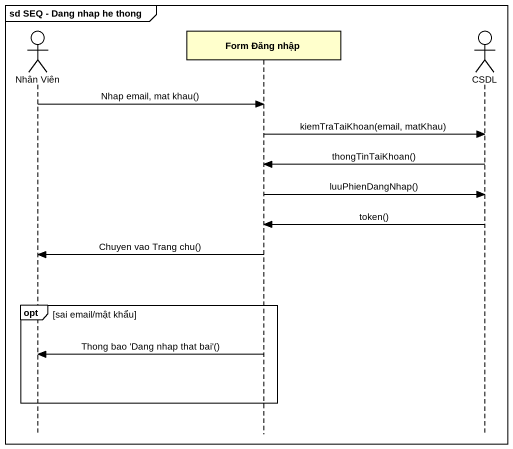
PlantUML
@startuml
mainframe sd SEQ - Dang nhap he thong
hide footbox
actor "Nhân Viên" as Nhân_Viên
participant "Form Đăng nhập" as Form_Đăng_nhập
actor CSDL

Nhân_Viên -> Form_Đăng_nhập : Nhap email, mat khau()
Form_Đăng_nhập -> CSDL : kiemTraTaiKhoan(email, matKhau)
CSDL -> Form_Đăng_nhập : thongTinTaiKhoan()
Form_Đăng_nhập -> CSDL : luuPhienDangNhap()
CSDL -> Form_Đăng_nhập : token()
Form_Đăng_nhập -> Nhân_Viên : Chuyen vao Trang chu()
opt sai email/mật khẩu
  Form_Đăng_nhập -> Nhân_Viên : Thong bao 'Dang nhap that bai'()
end
@enduml
